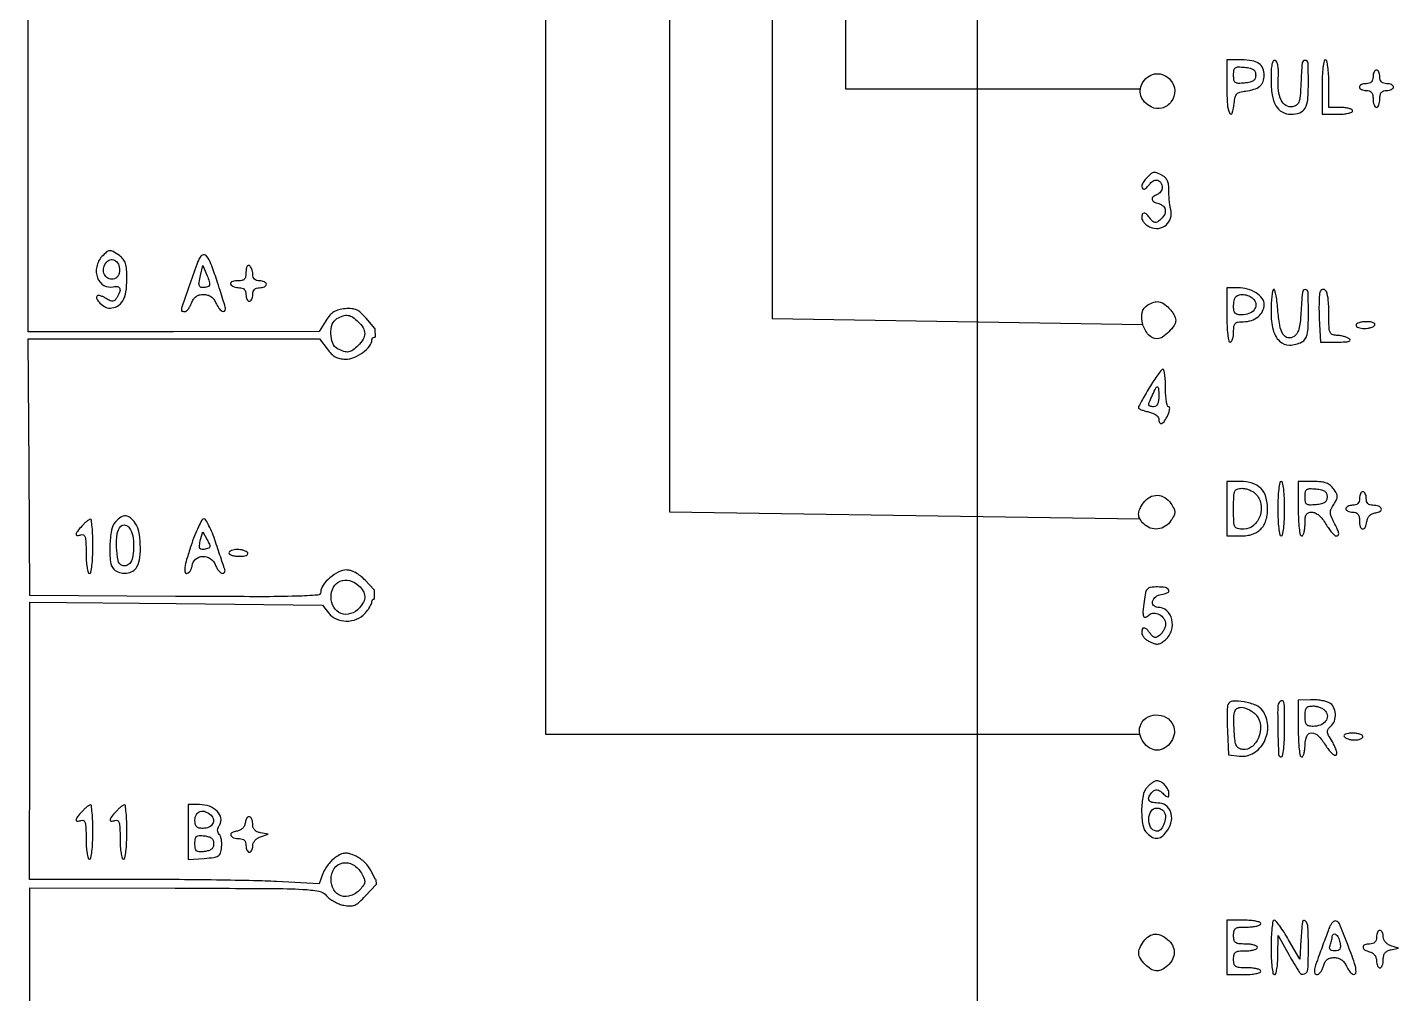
# Model space of a CAD drawing. Header units: millimetres. Extents: x 42961 to 43381, y 28224 to 28521.
# Drawn here: x 43166.8 to 43203, y 28334.07 to 28359.58 of the extents above; entities that cross this region are included whole.
import ezdxf

# ---------------------------------------------------------------- set-up
doc = ezdxf.new("R2010")
doc.units = ezdxf.units.MM

msp = doc.modelspace()

# ---------------------------------------------------------------- linework, layer by layer
at = {"color": 30}
for p, q in [((43188.4, 28388.541), (43188.4, 28357.966)), ((43186.465, 28386.979), (43186.465, 28351.895)), ((43183.752, 28385.603), (43183.752, 28346.795)), ((43180.485, 28383.84), (43180.485, 28340.922)), ((43188.4, 28357.966), (43196.19, 28357.966)), ((43186.465, 28351.895), (43196.251, 28351.74)), ((43183.752, 28346.795), (43196.174, 28346.604)), ((43180.485, 28340.922), (43196.171, 28340.922))]:
    msp.add_line(p, q, dxfattribs=at)
for p, q in [((43191.887, 28309.515), (43191.887, 28376.078)), ((43175.975, 28351.633), (43175.984, 28351.405)), ((43175.955, 28344.732), (43175.955, 28344.489)), ((43176.003, 28337.077), (43176.01, 28336.948))]:
    msp.add_line(p, q)
for points in [[(43175.984, 28351.633), (43175.975, 28351.633), (43175.745, 28351.907, 0.029934), (43175.61, 28352.049, 0.083303), (43175.496, 28352.124, 0.088791), (43175.368, 28352.156, 0.037176), (43175.19, 28352.154, 0.040727), (43175.022, 28352.126, 0.078279), (43174.896, 28352.072, 0.076223), (43174.791, 28351.982, 0.036896), (43174.686, 28351.838), (43174.505, 28351.55), (43170.665, 28351.547), (43166.826, 28351.543), (43166.826, 28362.231)], [(43175.955, 28344.732), (43175.717, 28344.987, 0.035109), (43175.597, 28345.099, 0.043929), (43175.469, 28345.185, 0.04916), (43175.344, 28345.238, 0.076894), (43175.228, 28345.256, 0.121249), (43175.022, 28345.205, 0.056384), (43174.791, 28345.05, 0.056906), (43174.608, 28344.852, 0.16022), (43174.55, 28344.676, -0.393369), (43174.471, 28344.591, -0.010349), (43173.914, 28344.563, -0.008223), (43172.951, 28344.55, -0.000875), (43170.71, 28344.559), (43166.871, 28344.583), (43166.847, 28347.973), (43166.822, 28351.363), (43170.669, 28351.363), (43174.516, 28351.363), (43174.715, 28351.094, 0.036482), (43174.825, 28350.966, 0.069892), (43174.933, 28350.884, 0.076149), (43175.053, 28350.84, 0.051338), (43175.198, 28350.825, 0.096379), (43175.424, 28350.868, 0.061464), (43175.658, 28350.999, 0.064415), (43175.839, 28351.17, 0.172587), (43175.897, 28351.334, -0.407568), (43175.966, 28351.405, -0.00002), (43175.984, 28351.405, -0.003644)], [(43176.003, 28337.077), (43175.995, 28337.077), (43175.86, 28337.337, 0.053765), (43175.789, 28337.445, 0.034321), (43175.685, 28337.554, 0.034287), (43175.567, 28337.648, 0.052968), (43175.453, 28337.71, 0.028984), (43175.297, 28337.764, 0.089899), (43175.186, 28337.775, 0.092744), (43175.081, 28337.746, 0.032082), (43174.943, 28337.668, 0.049746), (43174.845, 28337.589, 0.030829), (43174.746, 28337.479, 0.030752), (43174.662, 28337.357, 0.047689), (43174.606, 28337.241), (43174.505, 28336.969), (43173.382, 28337.026, 0.007079), (43172.777, 28337.048, 0.001801), (43171.796, 28337.066, 0.001836), (43170.675, 28337.079, 0.001858), (43169.558, 28337.083), (43166.856, 28337.083), (43166.864, 28340.743), (43166.871, 28344.403), (43170.731, 28344.367), (43174.591, 28344.33), (43174.756, 28344.12, 0.122326), (43174.957, 28343.964, 0.101027), (43175.222, 28343.905, 0.098721), (43175.495, 28343.956, 0.110905), (43175.714, 28344.106, 0.027063), (43175.784, 28344.19, 0.028583), (43175.843, 28344.279, 0.029783), (43175.885, 28344.362, 0.102457), (43175.897, 28344.42, -0.36535), (43175.955, 28344.489, -0.000236)], [(43166.869, 28333.534, -0.001169), (43166.868, 28334.524), (43166.871, 28336.859), (43170.706, 28336.852, -0.000661), (43173.249, 28336.844, -0.011494), (43174.077, 28336.821, -0.034897), (43174.5, 28336.77, -0.173776), (43174.703, 28336.65, 0.059424), (43174.785, 28336.571, 0.033557), (43174.902, 28336.496, 0.033016), (43175.032, 28336.435, 0.045971), (43175.155, 28336.399, 0.044827), (43175.322, 28336.382, 0.104875), (43175.444, 28336.407, 0.082682), (43175.563, 28336.483, 0.020794), (43175.728, 28336.646), (43176.01, 28336.948)]]:
    msp.add_lwpolyline(points, format="xyb")
for points in [[(43198.468, 28358.009, 0.017302), (43198.484, 28357.556, 0.090804), (43198.545, 28357.315, 0.689804), (43198.612, 28357.32, 0.049702), (43198.664, 28357.583, -0.032453), (43198.69, 28357.742, -0.130653), (43198.736, 28357.828, -0.139876), (43198.816, 28357.877, -0.039268), (43198.962, 28357.905, 0.04508), (43199.186, 28357.951, 0.100904), (43199.338, 28358.033, 0.125996), (43199.425, 28358.154, 0.093937), (43199.456, 28358.317, 0.096852), (43199.419, 28358.504, 0.147357), (43199.316, 28358.632, 0.10995), (43199.133, 28358.705, 0.040355), (43198.854, 28358.728), (43198.468, 28358.728)], [(43199.231, 28358.324, -0.091927), (43199.215, 28358.236, -0.147433), (43199.169, 28358.177, -0.101271), (43199.083, 28358.139, -0.029703), (43198.939, 28358.116, -0.021526), (43198.771, 28358.107, -0.158465), (43198.695, 28358.131, -0.202403), (43198.658, 28358.192, -0.038362), (43198.648, 28358.324, -0.038362), (43198.658, 28358.456, -0.202403), (43198.695, 28358.517, -0.158465), (43198.771, 28358.541, -0.021526), (43198.939, 28358.532, -0.029703), (43199.083, 28358.509, -0.101271), (43199.169, 28358.471, -0.147433), (43199.215, 28358.411, -0.091927)], [(43199.636, 28358.217, 0.036747), (43199.666, 28357.802, 0.092728), (43199.764, 28357.517, 0.135945), (43199.93, 28357.352, 0.129098), (43200.162, 28357.291, 0.088412), (43200.394, 28357.332, 0.178948), (43200.534, 28357.452, 0.106407), (43200.605, 28357.684, 0.021437), (43200.623, 28358.117, 0.010056), (43200.613, 28358.639, 0.395908), (43200.537, 28358.713, 0.396363), (43200.459, 28358.642, 0.010058), (43200.425, 28358.122, -0.007923), (43200.404, 28357.767, -0.06561), (43200.371, 28357.61, -0.159645), (43200.309, 28357.529, -0.115159), (43200.203, 28357.488, -0.175227), (43200.031, 28357.523, -0.142013), (43199.904, 28357.664, -0.089822), (43199.834, 28357.912, -0.039311), (43199.828, 28358.256, 0.019263), (43199.832, 28358.435, 0.041886), (43199.818, 28358.572, 0.058039), (43199.789, 28358.666, 0.211596), (43199.744, 28358.707, 0.335815), (43199.695, 28358.69, 0.094786), (43199.661, 28358.611, 0.043309), (43199.641, 28358.46, 0.011369)], [(43200.983, 28358.009), (43200.983, 28357.291), (43201.387, 28357.291, 0.020945), (43201.542, 28357.297, 0.033738), (43201.672, 28357.317, 0.036969), (43201.767, 28357.346, 0.31052), (43201.791, 28357.381, 0.277684), (43201.77, 28357.415, 0.052312), (43201.699, 28357.444, 0.042582), (43201.597, 28357.464, 0.027026), (43201.477, 28357.471), (43201.162, 28357.471), (43201.162, 28358.099, 0.01259), (43201.156, 28358.347, 0.022889), (43201.137, 28358.548, 0.020168), (43201.109, 28358.699, 0.350432), (43201.073, 28358.728, 0.358912), (43201.035, 28358.697, 0.01702), (43201.008, 28358.526, 0.020476), (43200.989, 28358.297, 0.010616)], [(43202.33, 28358.279, -0.072254), (43202.318, 28358.201, -0.124864), (43202.285, 28358.144, -0.124864), (43202.229, 28358.111, -0.072254), (43202.15, 28358.099, 0.048028), (43202.082, 28358.093, 0.068025), (43202.023, 28358.073, 0.088204), (43201.984, 28358.044, 0.191087), (43201.971, 28358.009, 0.191087), (43201.984, 28357.975, 0.088204), (43202.023, 28357.946, 0.068025), (43202.082, 28357.926, 0.048028), (43202.15, 28357.92, -0.07578), (43202.234, 28357.907, -0.149477), (43202.289, 28357.869, -0.124434), (43202.32, 28357.801, -0.044917), (43202.33, 28357.695, 0.038131), (43202.336, 28357.609, 0.057076), (43202.356, 28357.537, 0.074992), (43202.385, 28357.487, 0.226478), (43202.42, 28357.471, 0.226478), (43202.454, 28357.487, 0.074992), (43202.483, 28357.537, 0.057076), (43202.503, 28357.609, 0.038131), (43202.509, 28357.695, -0.044917), (43202.519, 28357.801, -0.124434), (43202.55, 28357.869, -0.149477), (43202.605, 28357.907, -0.07578), (43202.689, 28357.92, 0.048028), (43202.758, 28357.926, 0.068025), (43202.816, 28357.946, 0.088204), (43202.855, 28357.975, 0.191087), (43202.869, 28358.009, 0.191087), (43202.855, 28358.044, 0.088204), (43202.816, 28358.073, 0.068025), (43202.758, 28358.093, 0.048028), (43202.689, 28358.099, -0.072254), (43202.611, 28358.111, -0.124864), (43202.554, 28358.144, -0.124864), (43202.521, 28358.201, -0.072254), (43202.509, 28358.279, 0.048028), (43202.503, 28358.348, 0.068025), (43202.483, 28358.406, 0.088204), (43202.454, 28358.445, 0.191087), (43202.42, 28358.459, 0.191087), (43202.385, 28358.445, 0.088204), (43202.356, 28358.406, 0.068025), (43202.336, 28358.348, 0.048028)], [(43196.983, 28358.193, -0.179856), (43197.093, 28357.918, -0.163442), (43197.002, 28357.625, -0.169819), (43196.756, 28357.453, -0.191336), (43196.472, 28357.483, -0.08305), (43196.3, 28357.614, -0.113959), (43196.202, 28357.781, -0.12072), (43196.19, 28357.966, -0.100943), (43196.263, 28358.15, -0.106286), (43196.415, 28358.3, -0.127738), (43196.606, 28358.362, -0.125072), (43196.806, 28358.324, -0.099458)], [(43196.364, 28355.623, 0.046512), (43196.276, 28355.517, 0.083733), (43196.229, 28355.415, 0.16921), (43196.234, 28355.346, 0.299948), (43196.28, 28355.315, 0.153825), (43196.309, 28355.324, 0.029782), (43196.353, 28355.359, 0.029146), (43196.4, 28355.407, 0.02332), (43196.446, 28355.464, -0.128219), (43196.542, 28355.542, -0.194797), (43196.649, 28355.547, -0.188903), (43196.731, 28355.476, -0.121534), (43196.762, 28355.352, -0.091671), (43196.752, 28355.298, -0.066724), (43196.722, 28355.243, -0.065174), (43196.678, 28355.198, -0.078133), (43196.627, 28355.168, 0.075202), (43196.524, 28355.11, 0.279596), (43196.499, 28355.043, 0.229167), (43196.546, 28354.978, 0.056941), (43196.672, 28354.93, -0.125373), (43196.793, 28354.863, -0.185766), (43196.845, 28354.755, -0.156066), (43196.815, 28354.625, -0.085267), (43196.707, 28354.499, -0.037994), (43196.625, 28354.441, -0.169615), (43196.568, 28354.429, -0.167015), (43196.516, 28354.455, -0.036575), (43196.45, 28354.533, 0.032768), (43196.355, 28354.647, 0.185372), (43196.284, 28354.68, 0.34643), (43196.238, 28354.649, 0.078175), (43196.223, 28354.55, 0.132443), (43196.239, 28354.49, 0.056845), (43196.289, 28354.423, 0.050737), (43196.361, 28354.36, 0.046698), (43196.447, 28354.311, 0.13766), (43196.666, 28354.277, 0.147959), (43196.865, 28354.364, 0.145713), (43196.983, 28354.548, 0.132521), (43196.988, 28354.774, -0.024481), (43196.967, 28354.881, -0.012319), (43196.951, 28355.019, -0.012202), (43196.941, 28355.162, -0.017696), (43196.939, 28355.288, 0.039196), (43196.932, 28355.423, 0.071377), (43196.902, 28355.529, 0.084769), (43196.848, 28355.61, 0.081157), (43196.77, 28355.67, 0.017688), (43196.621, 28355.743, 0.134659), (43196.544, 28355.755, 0.146509), (43196.476, 28355.725, 0.022188)], [(43168.771, 28353.534, 0.133316), (43168.633, 28353.264, 0.142209), (43168.656, 28352.969, 0.173355), (43168.825, 28352.77, 0.197603), (43169.071, 28352.737, -0.105279), (43169.184, 28352.742, -0.283791), (43169.242, 28352.691, -0.17242), (43169.238, 28352.589, -0.04616), (43169.163, 28352.441, -0.058507), (43169.109, 28352.376, -0.179882), (43169.057, 28352.353, -0.129294), (43168.992, 28352.366, -0.024814), (43168.886, 28352.425, 0.028178), (43168.809, 28352.467, 0.040122), (43168.736, 28352.494, 0.045876), (43168.677, 28352.506, 0.224652), (43168.646, 28352.494, 0.33141), (43168.634, 28352.415, 0.07953), (43168.72, 28352.302, 0.067031), (43168.855, 28352.204, 0.123356), (43168.986, 28352.172, 0.129856), (43169.179, 28352.223, 0.132711), (43169.32, 28352.362, 0.092728), (43169.404, 28352.599, 0.039182), (43169.431, 28352.936, 0.016048), (43169.422, 28353.195, 0.061632), (43169.392, 28353.353, 0.092796), (43169.332, 28353.464, 0.069927), (43169.231, 28353.559, 0.019959), (43169.065, 28353.666, 0.147108), (43168.974, 28353.688, 0.168768), (43168.893, 28353.654, 0.028359)], [(43169.233, 28353.123, -0.07293), (43169.21, 28353.044, -0.099657), (43169.166, 28352.985, -0.102999), (43169.104, 28352.948, -0.082639), (43169.028, 28352.935, -0.166849), (43168.901, 28352.979, -0.158289), (43168.824, 28353.092, -0.134097), (43168.822, 28353.244, -0.110714), (43168.896, 28353.39, -0.187067), (43169.011, 28353.454, -0.205029), (43169.133, 28353.42, -0.151924), (43169.22, 28353.294, -0.110212)], [(43171.361, 28353.519, 0.052906), (43171.305, 28353.401, 0.001182), (43171.095, 28352.807, 0.00079), (43170.882, 28352.198, 0.083761), (43170.868, 28352.111, 0.262533), (43170.874, 28352.1, 0.059284), (43170.895, 28352.091, 0.046744), (43170.924, 28352.084, 0.030044), (43170.96, 28352.082, 0.17856), (43171.001, 28352.097, 0.048871), (43171.05, 28352.148, 0.042913), (43171.098, 28352.221, 0.033464), (43171.137, 28352.306, -0.054906), (43171.189, 28352.409, -0.092103), (43171.256, 28352.478, -0.09468), (43171.342, 28352.518, -0.06085), (43171.451, 28352.531, -0.063752), (43171.559, 28352.517, -0.085559), (43171.649, 28352.476, -0.082383), (43171.722, 28352.407, -0.054658), (43171.782, 28352.306, 0.047216), (43171.858, 28352.174, 0.099819), (43171.944, 28352.093, 0.289891), (43172.005, 28352.093, 0.255011), (43172.035, 28352.149, 0.071955), (43172.028, 28352.196, 0.001899), (43171.967, 28352.401, 0.003951), (43171.892, 28352.641, 0.002688), (43171.803, 28352.912, 0.009724), (43171.65, 28353.343, 0.067425), (43171.544, 28353.539, 0.276776), (43171.453, 28353.578, 0.223169)], [(43171.526, 28352.725, -0.072569), (43171.409, 28352.716, -0.267691), (43171.349, 28352.756, -0.153688), (43171.335, 28352.85, -0.023647), (43171.373, 28353.037), (43171.438, 28353.294), (43171.549, 28353.025, -0.014739), (43171.605, 28352.876, -0.102412), (43171.615, 28352.799, -0.220938), (43171.59, 28352.754, -0.101007)], [(43172.574, 28353.12, -0.043322), (43172.564, 28353.002, -0.154261), (43172.529, 28352.935, -0.154261), (43172.462, 28352.901, -0.043322), (43172.344, 28352.89, 0.035659), (43172.258, 28352.884, 0.083483), (43172.196, 28352.864, 0.1651), (43172.168, 28352.835, 0.253782), (43172.17, 28352.8, 0.111412), (43172.204, 28352.766, 0.050262), (43172.26, 28352.737, 0.046318), (43172.329, 28352.717, 0.046881), (43172.4, 28352.711, -0.077002), (43172.475, 28352.699, -0.12387), (43172.53, 28352.665, -0.121293), (43172.563, 28352.609, -0.072026), (43172.574, 28352.531, 0.048028), (43172.581, 28352.462, 0.068025), (43172.6, 28352.404, 0.088204), (43172.629, 28352.365, 0.191087), (43172.664, 28352.351, 0.191087), (43172.698, 28352.365, 0.088204), (43172.727, 28352.404, 0.068025), (43172.747, 28352.462, 0.048028), (43172.754, 28352.531, -0.072254), (43172.765, 28352.609, -0.124864), (43172.799, 28352.666, -0.124864), (43172.855, 28352.699, -0.072254), (43172.933, 28352.711, 0.048028), (43173.002, 28352.717, 0.068025), (43173.06, 28352.737, 0.088204), (43173.099, 28352.766, 0.191087), (43173.113, 28352.8, 0.191087), (43173.099, 28352.835, 0.088204), (43173.06, 28352.864, 0.068025), (43173.002, 28352.884, 0.048028), (43172.933, 28352.89, -0.072026), (43172.856, 28352.901, -0.121293), (43172.799, 28352.934, -0.12387), (43172.765, 28352.989, -0.077002), (43172.754, 28353.065, 0.046881), (43172.747, 28353.135, 0.046318), (43172.727, 28353.204, 0.050262), (43172.698, 28353.261, 0.111412), (43172.664, 28353.294, 0.253782), (43172.629, 28353.296, 0.1651), (43172.6, 28353.268, 0.083483), (43172.58, 28353.206, 0.035659)], [(43198.468, 28351.992, 0.010616), (43198.474, 28351.705, 0.020476), (43198.493, 28351.476, 0.01702), (43198.521, 28351.304, 0.358912), (43198.558, 28351.274, 0.254951), (43198.592, 28351.292, 0.06271), (43198.621, 28351.353, 0.048861), (43198.641, 28351.44, 0.031626), (43198.648, 28351.543, -0.030581), (43198.657, 28351.694, -0.164219), (43198.692, 28351.767, -0.16839), (43198.764, 28351.803, -0.032548), (43198.911, 28351.813, 0.081271), (43199.119, 28351.847, 0.091756), (43199.296, 28351.945, 0.100583), (43199.414, 28352.091, 0.120438), (43199.456, 28352.263, 0.163825), (43199.401, 28352.426, 0.087227), (43199.243, 28352.573, 0.074559), (43199.016, 28352.675, 0.068999), (43198.762, 28352.711), (43198.468, 28352.711)], [(43199.703, 28352.659, 0.154615), (43199.676, 28352.607, 0.013088), (43199.655, 28352.457, 0.016386), (43199.64, 28352.273, 0.011935), (43199.636, 28352.067, 0.058207), (43199.69, 28351.598, 0.142914), (43199.86, 28351.299, 0.196711), (43200.123, 28351.194, 0.12182), (43200.45, 28351.277, 0.118893), (43200.54, 28351.357, 0.097124), (43200.592, 28351.477, 0.046773), (43200.617, 28351.676, 0.007954), (43200.623, 28352.058, 0.009022), (43200.614, 28352.594, 0.42121), (43200.541, 28352.66, 0.371818), (43200.464, 28352.585, 0.008827), (43200.426, 28352.046, -0.015538), (43200.405, 28351.793, -0.042266), (43200.37, 28351.616, -0.06269), (43200.318, 28351.495, -0.11985), (43200.244, 28351.42, -0.186), (43200.083, 28351.388, -0.217882), (43199.956, 28351.476, -0.092799), (43199.867, 28351.718, -0.022797), (43199.815, 28352.139, 0.011551), (43199.793, 28352.36, 0.022588), (43199.764, 28352.535, 0.026205), (43199.732, 28352.652, 0.56093)], [(43200.938, 28352.621, 0.119691), (43200.916, 28352.555, 0.009322), (43200.906, 28352.371, 0.012301), (43200.902, 28352.148, 0.009083), (43200.909, 28351.901), (43200.938, 28351.274), (43201.387, 28351.275, 0.009183), (43201.597, 28351.28, 0.058658), (43201.701, 28351.296, 0.349765), (43201.723, 28351.326, 0.241574), (43201.701, 28351.363, 0.052333), (43201.635, 28351.397, 0.026958), (43201.547, 28351.425, 0.026469), (43201.452, 28351.445, 0.036048), (43201.364, 28351.452, -0.101229), (43201.252, 28351.476, -0.209255), (43201.193, 28351.54, -0.077029), (43201.167, 28351.678, -0.006957), (43201.162, 28352.032, 0.019887), (43201.148, 28352.387, 0.071299), (43201.098, 28352.609, 0.292378), (43201.023, 28352.664, 0.278366)], [(43196.941, 28352.172, -0.033666), (43197.01, 28352.093, -0.032922), (43197.068, 28352.005, -0.034745), (43197.108, 28351.922, -0.095343), (43197.121, 28351.857, -0.147232), (43197.078, 28351.716, -0.048572), (43196.94, 28351.546, -0.04854), (43196.773, 28351.406, -0.150605), (43196.633, 28351.363, -0.21174), (43196.404, 28351.465, -0.115272), (43196.251, 28351.74, -0.116485), (43196.237, 28352.052, -0.217494), (43196.38, 28352.254, -0.051482), (43196.541, 28352.327, -0.117486), (43196.673, 28352.339, -0.113777), (43196.799, 28352.29, -0.04656)], [(43199.186, 28352.396, -0.170096), (43199.237, 28352.261, -0.175923), (43199.191, 28352.127, -0.13415), (43199.053, 28352.027, -0.090145), (43198.861, 28351.992, -0.050482), (43198.757, 28352.003, -0.144558), (43198.693, 28352.037, -0.146977), (43198.658, 28352.099, -0.052813), (43198.648, 28352.202, -0.026022), (43198.652, 28352.286, -0.028659), (43198.665, 28352.367, -0.029781), (43198.684, 28352.434, -0.11238), (43198.707, 28352.471, -0.151183), (43198.806, 28352.523, -0.085257), (43198.943, 28352.525, -0.079669), (43199.082, 28352.48, -0.101615)], [(43175.538, 28351.813, -0.060356), (43175.666, 28351.649, -0.136912), (43175.708, 28351.498, -0.136912), (43175.666, 28351.348, -0.060356), (43175.538, 28351.184, -0.038141), (43175.396, 28351.062, -0.119354), (43175.282, 28351.015, -0.122095), (43175.159, 28351.025, -0.040813), (43174.993, 28351.097, -0.180242), (43174.864, 28351.244, -0.086554), (43174.815, 28351.493, -0.086671), (43174.853, 28351.744, -0.18153), (43174.976, 28351.895, -0.051482), (43175.138, 28351.968, -0.117486), (43175.27, 28351.98, -0.113777), (43175.396, 28351.93, -0.04656)], [(43201.881, 28351.723, 0.222681), (43201.897, 28351.688, 0.076538), (43201.945, 28351.659, 0.058208), (43202.016, 28351.639, 0.039081), (43202.1, 28351.633, 0.037634), (43202.188, 28351.64, 0.041396), (43202.271, 28351.659, 0.045439), (43202.338, 28351.688, 0.130646), (43202.375, 28351.723, 0.297719), (43202.374, 28351.758, 0.145541), (43202.337, 28351.787, 0.069343), (43202.262, 28351.807, 0.027979), (43202.156, 28351.813, 0.031003), (43202.05, 28351.806, 0.048032), (43201.962, 28351.786, 0.061379), (43201.9, 28351.757, 0.257909)], [(43196.423, 28350.07, 0.003909), (43196.312, 28349.88, 0.005877), (43196.218, 28349.713, 0.002611), (43196.141, 28349.57, 0.122978), (43196.133, 28349.538, 0.286566), (43196.146, 28349.517, 0.020421), (43196.212, 28349.488, 0.023815), (43196.299, 28349.459, 0.015334), (43196.402, 28349.433, -0.042631), (43196.505, 28349.4, -0.054928), (43196.593, 28349.353, -0.066074), (43196.652, 28349.299, -0.177007), (43196.672, 28349.246, 0.111908), (43196.694, 28349.148, 0.397552), (43196.748, 28349.127, 0.15249), (43196.827, 28349.192, 0.03568), (43196.91, 28349.343, 0.028534), (43196.944, 28349.429, 0.055105), (43196.96, 28349.501, 0.092261), (43196.956, 28349.55, 0.33772), (43196.933, 28349.567, -0.341421), (43196.901, 28349.592, -0.02288), (43196.875, 28349.712, -0.025334), (43196.857, 28349.872, -0.015485), (43196.851, 28350.061, 0.013087), (43196.846, 28350.251, 0.021529), (43196.831, 28350.41, 0.017105), (43196.81, 28350.533, 0.354844), (43196.783, 28350.555, 0.227859), (43196.744, 28350.537, 0.009417), (43196.649, 28350.413, 0.014737), (43196.54, 28350.256, 0.009753)], [(43196.672, 28349.837, -0.033607), (43196.664, 28349.718, -0.082504), (43196.638, 28349.635, -0.12651), (43196.595, 28349.585, -0.152103), (43196.537, 28349.567, -0.054344), (43196.442, 28349.578, -0.324642), (43196.411, 28349.613, -0.124228), (43196.422, 28349.683, -0.007787), (43196.507, 28349.877, -0.008619), (43196.6, 28350.073, -0.350991), (43196.64, 28350.091, -0.33588), (43196.668, 28350.056, -0.0083)], [(43198.468, 28346.873), (43198.468, 28346.154), (43198.827, 28346.154, 0.033154), (43198.996, 28346.166, 0.047331), (43199.142, 28346.199, 0.053099), (43199.265, 28346.256, 0.062946), (43199.366, 28346.334, 0.062946), (43199.445, 28346.435, 0.053099), (43199.501, 28346.559, 0.047331), (43199.535, 28346.704, 0.033154), (43199.546, 28346.873, 0.072254), (43199.5, 28347.187, 0.124864), (43199.366, 28347.412, 0.124864), (43199.141, 28347.546, 0.072254), (43198.827, 28347.591), (43198.468, 28347.591)], [(43199.815, 28346.873, 0.010616), (43199.821, 28346.586, 0.020476), (43199.84, 28346.356, 0.01702), (43199.868, 28346.185, 0.358912), (43199.905, 28346.154, 0.358912), (43199.942, 28346.185, 0.01702), (43199.97, 28346.356, 0.020476), (43199.989, 28346.586, 0.010616), (43199.995, 28346.873, 0.010616), (43199.989, 28347.16, 0.020476), (43199.97, 28347.389, 0.01702), (43199.942, 28347.561, 0.358912), (43199.905, 28347.591, 0.358912), (43199.868, 28347.561, 0.01702), (43199.84, 28347.389, 0.020476), (43199.821, 28347.16, 0.010616)], [(43200.354, 28346.873, 0.010616), (43200.36, 28346.586, 0.020476), (43200.379, 28346.356, 0.01702), (43200.407, 28346.185, 0.358912), (43200.444, 28346.154, 0.277684), (43200.478, 28346.175, 0.052312), (43200.507, 28346.247, 0.042582), (43200.527, 28346.348, 0.027026), (43200.534, 28346.469, -0.022396), (43200.541, 28346.634, -0.109639), (43200.569, 28346.722, -0.178851), (43200.624, 28346.767, -0.084323), (43200.716, 28346.783, -0.116611), (43200.805, 28346.762, -0.060678), (43200.9, 28346.699, -0.049926), (43200.995, 28346.6, -0.032875), (43201.084, 28346.469, 0.017792), (43201.161, 28346.348, 0.024715), (43201.239, 28346.247, 0.02287), (43201.309, 28346.171, 0.196545), (43201.351, 28346.154, 0.175021), (43201.406, 28346.174, 0.263488), (43201.424, 28346.221, 0.072826), (43201.395, 28346.317, 0.008416), (43201.295, 28346.518, -0.02206), (43201.223, 28346.674, -0.0968), (43201.203, 28346.773, -0.111889), (43201.223, 28346.865, -0.034356), (43201.293, 28346.989, 0.028212), (43201.364, 28347.112, 0.119151), (43201.384, 28347.195, 0.121622), (43201.363, 28347.276, 0.029947), (43201.291, 28347.394, 0.06692), (43201.202, 28347.49, 0.085263), (43201.098, 28347.55, 0.064746), (43200.957, 28347.582, 0.023417), (43200.753, 28347.591), (43200.354, 28347.591)], [(43196.994, 28347.008, -0.024542), (43197.075, 28346.87, -0.121059), (43197.097, 28346.783, -0.121059), (43197.075, 28346.696, -0.024542), (43196.994, 28346.559, -0.10464), (43196.844, 28346.409, -0.115118), (43196.651, 28346.34, -0.116628), (43196.449, 28346.364, -0.109496), (43196.274, 28346.475, -0.063235), (43196.174, 28346.604, -0.133388), (43196.141, 28346.726, -0.114228), (43196.171, 28346.86, -0.039632), (43196.273, 28347.033, -0.113311), (43196.435, 28347.179, -0.136586), (43196.635, 28347.228, -0.133716), (43196.834, 28347.166, -0.106532)], [(43199.225, 28347.271, -0.150403), (43199.366, 28347.004, -0.127926), (43199.345, 28346.684, -0.136596), (43199.174, 28346.43, -0.178639), (43198.914, 28346.334, -0.045826), (43198.751, 28346.349, -0.236432), (43198.681, 28346.402, -0.108388), (43198.652, 28346.518, -0.00677), (43198.648, 28346.873, -0.007464), (43198.653, 28347.208, -0.088921), (43198.679, 28347.334, -0.22165), (43198.742, 28347.392, -0.078586), (43198.866, 28347.412, -0.054969), (43198.96, 28347.401, -0.038689), (43199.061, 28347.37, -0.039129), (43199.155, 28347.325, -0.063743)], [(43201.117, 28347.187, -0.091927), (43201.101, 28347.1, -0.147433), (43201.055, 28347.04, -0.101271), (43200.969, 28347.002, -0.029703), (43200.826, 28346.979, -0.021526), (43200.657, 28346.971, -0.158465), (43200.581, 28346.994, -0.202403), (43200.544, 28347.055, -0.038362), (43200.534, 28347.187, -0.038362), (43200.544, 28347.319, -0.202403), (43200.581, 28347.38, -0.158465), (43200.657, 28347.404, -0.021526), (43200.826, 28347.395, -0.029703), (43200.969, 28347.372, -0.101271), (43201.055, 28347.334, -0.147433), (43201.101, 28347.275, -0.091927)], [(43201.971, 28347.142, -0.072254), (43201.959, 28347.064, -0.124864), (43201.926, 28347.008, -0.124864), (43201.869, 28346.974, -0.072254), (43201.791, 28346.963, 0.048028), (43201.722, 28346.956, 0.068025), (43201.664, 28346.936, 0.088204), (43201.625, 28346.907, 0.191087), (43201.611, 28346.873, 0.191087), (43201.625, 28346.839, 0.088204), (43201.664, 28346.809, 0.068025), (43201.722, 28346.79, 0.048028), (43201.791, 28346.783, -0.07578), (43201.875, 28346.77, -0.149477), (43201.93, 28346.733, -0.124434), (43201.961, 28346.665, -0.044917), (43201.971, 28346.559, 0.059623), (43201.99, 28346.396, 0.314392), (43202.054, 28346.339, 0.335758), (43202.124, 28346.381, 0.062117), (43202.166, 28346.536, -0.071337), (43202.192, 28346.624, -0.090736), (43202.24, 28346.693, -0.090441), (43202.31, 28346.741, -0.070393), (43202.399, 28346.767, 0.093086), (43202.521, 28346.809, 0.370722), (43202.546, 28346.878, 0.238851), (43202.476, 28346.942, 0.067958), (43202.325, 28346.963, -0.077002), (43202.249, 28346.974, -0.12387), (43202.194, 28347.008, -0.121293), (43202.161, 28347.065, -0.072026), (43202.15, 28347.142, 0.048028), (43202.144, 28347.211, 0.068025), (43202.124, 28347.269, 0.088204), (43202.095, 28347.308, 0.191087), (43202.06, 28347.322, 0.191087), (43202.026, 28347.308, 0.088204), (43201.997, 28347.269, 0.068025), (43201.977, 28347.211, 0.048028)], [(43168.241, 28346.416, 0.018722), (43168.122, 28346.276, 0.14285), (43168.09, 28346.197, 0.465498), (43168.121, 28346.165, 0.073147), (43168.218, 28346.187, -0.228754), (43168.284, 28346.181, -0.193975), (43168.327, 28346.125, -0.05944), (43168.348, 28345.988, -0.008451), (43168.353, 28345.703, 0.015524), (43168.359, 28345.496, 0.025983), (43168.379, 28345.323, 0.024203), (43168.407, 28345.194, 0.339177), (43168.443, 28345.166, 0.358912), (43168.48, 28345.197, 0.01702), (43168.507, 28345.369, 0.020476), (43168.526, 28345.598, 0.010616), (43168.532, 28345.885, 0.008799), (43168.528, 28346.16, 0.014817), (43168.513, 28346.39, 0.008584), (43168.492, 28346.575, 0.408912), (43168.465, 28346.596, 0.121047), (43168.43, 28346.583, 0.020563), (43168.371, 28346.54, 0.021408), (43168.306, 28346.483, 0.017617)], [(43169.13, 28346.529, 0.143324), (43169.023, 28346.307, 0.03341), (43168.981, 28345.89, 0.032318), (43168.994, 28345.475, 0.173903), (43169.089, 28345.274, 0.125883), (43169.234, 28345.189, 0.098471), (43169.416, 28345.173, 0.101395), (43169.586, 28345.227, 0.142728), (43169.697, 28345.34, 0.094714), (43169.773, 28345.583, 0.038582), (43169.785, 28345.929, 0.03843), (43169.745, 28346.271, 0.104575), (43169.65, 28346.494, 0.062217), (43169.524, 28346.633, 0.16223), (43169.4, 28346.684, 0.16369), (43169.272, 28346.65, 0.063623)], [(43171.119, 28345.885, 0.006828), (43171.008, 28345.529, 0.032664), (43170.961, 28345.322, 0.073516), (43170.959, 28345.206, 0.375299), (43171.004, 28345.166, 0.153832), (43171.052, 28345.182, 0.081302), (43171.098, 28345.226, 0.068146), (43171.133, 28345.291, 0.055687), (43171.153, 28345.369, -0.179705), (43171.246, 28345.54, -0.169587), (43171.431, 28345.615, -0.158085), (43171.633, 28345.56, -0.15801), (43171.763, 28345.397, 0.035988), (43171.804, 28345.309, 0.045109), (43171.855, 28345.234, 0.051702), (43171.908, 28345.182, 0.170793), (43171.953, 28345.166, 0.123002), (43171.988, 28345.175, 0.148208), (43172.012, 28345.199, 0.12912), (43172.021, 28345.236, 0.083228), (43172.013, 28345.279, -0.006641), (43171.987, 28345.351, -0.00058), (43171.925, 28345.536, -0.000761), (43171.851, 28345.757, -0.000592), (43171.771, 28345.997, 0.015088), (43171.687, 28346.23, 0.022875), (43171.598, 28346.425, 0.019264), (43171.515, 28346.574, 0.261508), (43171.463, 28346.603, 0.272821), (43171.41, 28346.572, 0.014763), (43171.317, 28346.392, 0.019657), (43171.217, 28346.16, 0.012747)], [(43169.609, 28345.89, -0.036283), (43169.589, 28345.631, -0.096196), (43169.527, 28345.457, -0.170592), (43169.429, 28345.375, -0.184131), (43169.305, 28345.375, -0.260009), (43169.197, 28345.504, -0.038833), (43169.159, 28345.854, -0.040563), (43169.176, 28346.215, -0.165195), (43169.272, 28346.409, -0.262829), (43169.389, 28346.442, -0.190419), (43169.501, 28346.362, -0.095328), (43169.583, 28346.16, -0.049942)], [(43171.528, 28345.81, -0.052424), (43171.414, 28345.796, -0.265685), (43171.36, 28345.826, -0.177653), (43171.345, 28345.9, -0.02393), (43171.378, 28346.057), (43171.433, 28346.266), (43171.548, 28346.053, -0.01737), (43171.607, 28345.935, -0.127999), (43171.618, 28345.873, -0.245284), (43171.593, 28345.835, -0.076258)], [(43172.125, 28345.705, 0.257909), (43172.144, 28345.671, 0.061379), (43172.206, 28345.642, 0.048032), (43172.294, 28345.622, 0.031003), (43172.4, 28345.616, 0.027979), (43172.506, 28345.621, 0.069343), (43172.582, 28345.641, 0.145541), (43172.618, 28345.67, 0.297719), (43172.619, 28345.705, 0.130646), (43172.582, 28345.74, 0.045439), (43172.515, 28345.769, 0.041396), (43172.432, 28345.789, 0.037634), (43172.344, 28345.795, 0.039081), (43172.26, 28345.789, 0.058208), (43172.189, 28345.769, 0.076538), (43172.141, 28345.74, 0.222681)], [(43175.553, 28344.838, -0.073135), (43175.668, 28344.699, -0.129862), (43175.71, 28344.556, -0.125464), (43175.676, 28344.409, -0.065838), (43175.569, 28344.253, -0.13141), (43175.336, 28344.102, -0.170563), (43175.083, 28344.109, -0.171484), (43174.891, 28344.271, -0.132849), (43174.819, 28344.538, -0.123608), (43174.885, 28344.801, -0.17431), (43175.063, 28344.961, -0.16831), (43175.308, 28344.975, -0.114782)], [(43196.285, 28344.427, 0.013022), (43196.256, 28344.155, 0.10902), (43196.273, 28344.033, 0.420795), (43196.327, 28344.008, 0.102825), (43196.418, 28344.068, -0.196813), (43196.539, 28344.119, -0.12948), (43196.687, 28344.081, -0.117587), (43196.807, 28343.971, -0.150018), (43196.851, 28343.827, -0.072714), (43196.841, 28343.755, -0.044591), (43196.809, 28343.675, -0.043752), (43196.762, 28343.6, -0.058713), (43196.707, 28343.542, -0.037994), (43196.625, 28343.484, -0.169615), (43196.568, 28343.472, -0.167015), (43196.516, 28343.498, -0.036575), (43196.45, 28343.576, 0.032768), (43196.355, 28343.69, 0.185372), (43196.284, 28343.723, 0.34643), (43196.238, 28343.692, 0.078175), (43196.223, 28343.593, 0.132443), (43196.239, 28343.533, 0.056845), (43196.289, 28343.466, 0.050737), (43196.361, 28343.403, 0.046698), (43196.447, 28343.354, 0.037315), (43196.571, 28343.308, 0.107293), (43196.663, 28343.302, 0.108446), (43196.748, 28343.335, 0.038587), (43196.851, 28343.415, 0.134151), (43197.008, 28343.66, 0.134859), (43197.018, 28343.951, 0.154036), (43196.881, 28344.18, 0.183279), (43196.647, 28344.268, -0.208979), (43196.535, 28344.317, -0.258275), (43196.508, 28344.426, -0.165408), (43196.591, 28344.549, -0.127972), (43196.74, 28344.611, 0.060716), (43196.908, 28344.657, 0.441821), (43196.934, 28344.726, 0.235674), (43196.846, 28344.79, 0.041871), (43196.639, 28344.807, 0.030774), (43196.457, 28344.796, 0.17641), (43196.372, 28344.753, 0.138349), (43196.324, 28344.659, 0.016514)], [(43198.498, 28341.703, 0.080954), (43198.484, 28341.635, 0.006531), (43198.479, 28341.451, 0.008671), (43198.479, 28341.23, 0.006551), (43198.486, 28340.987), (43198.513, 28340.373), (43198.804, 28340.34, 0.167155), (43199.181, 28340.423, 0.139174), (43199.46, 28340.727, 0.130472), (43199.549, 28341.148, 0.140899), (43199.413, 28341.544, 0.147071), (43199.238, 28341.682, 0.050995), (43198.925, 28341.77, 0.051563), (43198.622, 28341.791, 0.301193)], [(43199.875, 28341.784, 0.196608), (43199.812, 28341.634, 0.007319), (43199.816, 28341.014, 0.005606), (43199.836, 28340.383, 0.401724), (43199.905, 28340.317, 0.362465), (43199.942, 28340.348, 0.015687), (43199.97, 28340.53, 0.019442), (43199.989, 28340.773, 0.009838), (43199.995, 28341.08, 0.002563), (43199.992, 28341.587, 0.039607), (43199.977, 28341.76, 0.310419), (43199.936, 28341.802, 0.250991)], [(43200.354, 28341.065, 0.010078), (43200.36, 28340.765, 0.019766), (43200.379, 28340.526, 0.016103), (43200.406, 28340.348, 0.361357), (43200.444, 28340.317, 0.277684), (43200.478, 28340.337, 0.052312), (43200.507, 28340.409, 0.042582), (43200.527, 28340.511, 0.027026), (43200.534, 28340.631, -0.094404), (43200.579, 28340.867, -0.308059), (43200.704, 28340.952, -0.202848), (43200.881, 28340.877, -0.053966), (43201.073, 28340.63, 0.02553), (43201.154, 28340.514, 0.040461), (43201.235, 28340.423, 0.048671), (43201.307, 28340.368, 0.285502), (43201.353, 28340.368, 0.272715), (43201.374, 28340.408, 0.056541), (43201.36, 28340.491, 0.043999), (43201.32, 28340.597, 0.026013), (43201.255, 28340.717, -0.014065), (43201.155, 28340.888, -0.095443), (43201.126, 28340.981, -0.174877), (43201.142, 28341.052, -0.075711), (43201.207, 28341.125, 0.130935), (43201.308, 28341.267, 0.103416), (43201.336, 28341.454, 0.107139), (43201.288, 28341.632, 0.150514), (43201.173, 28341.748, 0.060231), (43201.085, 28341.782, 0.023335), (43200.958, 28341.809, 0.022697), (43200.815, 28341.825, 0.026067), (43200.679, 28341.827), (43200.354, 28341.814)], [(43197.051, 28341.161, -0.139604), (43197.084, 28340.945, -0.11069), (43197.003, 28340.723, -0.110995), (43196.836, 28340.556, -0.141013), (43196.627, 28340.496, -0.142759), (43196.434, 28340.552, -0.096519), (43196.267, 28340.711, -0.095654), (43196.171, 28340.922, -0.136994), (43196.178, 28341.126, -0.164932), (43196.334, 28341.339, -0.143446), (43196.597, 28341.427, -0.140629), (43196.87, 28341.36, -0.157315)], [(43199.254, 28341.413, -0.154581), (43199.355, 28341.143, -0.110703), (43199.301, 28340.823, -0.123094), (43199.123, 28340.581, -0.211617), (43198.886, 28340.514, -0.097544), (43198.785, 28340.549, -0.150213), (43198.723, 28340.617, -0.080561), (43198.687, 28340.74, -0.014715), (43198.665, 28340.979, -0.016644), (43198.653, 28341.354, -0.101218), (43198.693, 28341.543, -0.239509), (43198.786, 28341.621, -0.128878), (43198.939, 28341.616, -0.041704), (43199.025, 28341.583, -0.029315), (43199.115, 28341.532, -0.029718), (43199.196, 28341.472, -0.053307)], [(43201.073, 28341.529, -0.170096), (43201.123, 28341.394, -0.175923), (43201.077, 28341.259, -0.13415), (43200.939, 28341.16, -0.090145), (43200.747, 28341.125, -0.053819), (43200.636, 28341.137, -0.173089), (43200.574, 28341.176, -0.138311), (43200.542, 28341.252, -0.03011), (43200.534, 28341.394, -0.03011), (43200.542, 28341.537, -0.138311), (43200.574, 28341.613, -0.173089), (43200.636, 28341.652, -0.053819), (43200.747, 28341.664, -0.055078), (43200.837, 28341.654, -0.043151), (43200.931, 28341.624, -0.044437), (43201.014, 28341.581, -0.077115)], [(43201.566, 28340.856, 0.130646), (43201.603, 28340.821, 0.045439), (43201.67, 28340.792, 0.041396), (43201.753, 28340.772, 0.037634), (43201.841, 28340.766, 0.039081), (43201.925, 28340.772, 0.058208), (43201.996, 28340.792, 0.076538), (43202.044, 28340.821, 0.222681), (43202.06, 28340.856, 0.257909), (43202.041, 28340.89, 0.061379), (43201.98, 28340.919, 0.048032), (43201.891, 28340.939, 0.031003), (43201.786, 28340.945, 0.027979), (43201.679, 28340.939, 0.069343), (43201.604, 28340.92, 0.145541), (43201.567, 28340.891, 0.297719)], [(43196.371, 28339.524, 0.139141), (43196.257, 28339.292, 0.04413), (43196.22, 28338.904, 0.043829), (43196.251, 28338.52, 0.155315), (43196.364, 28338.302, 0.075471), (43196.511, 28338.194, 0.163509), (43196.647, 28338.172, 0.148713), (43196.779, 28338.237, 0.059073), (43196.909, 28338.393, 0.10038), (43197.007, 28338.637, 0.134784), (43196.986, 28338.873, 0.15834), (43196.853, 28339.04, 0.151428), (43196.646, 28339.101, -0.065595), (43196.49, 28339.119, -0.227156), (43196.414, 28339.182, -0.237651), (43196.418, 28339.278, -0.07061), (43196.509, 28339.399, -0.079493), (43196.569, 28339.443, -0.155897), (43196.627, 28339.452, -0.114114), (43196.692, 28339.426, -0.032651), (43196.778, 28339.358, 0.012651), (43196.868, 28339.281, 0.146682), (43196.91, 28339.264, 0.375523), (43196.934, 28339.28, 0.059136), (43196.941, 28339.342, 0.113707), (43196.914, 28339.458, 0.072791), (43196.836, 28339.573, 0.074345), (43196.73, 28339.659, 0.13339), (43196.623, 28339.688, 0.110179), (43196.573, 28339.677, 0.034919), (43196.507, 28339.64, 0.032941), (43196.436, 28339.587, 0.031247)], [(43168.241, 28338.872, 0.018722), (43168.122, 28338.732, 0.14285), (43168.09, 28338.653, 0.465498), (43168.121, 28338.621, 0.073147), (43168.218, 28338.643, -0.228754), (43168.284, 28338.637, -0.193975), (43168.327, 28338.581, -0.05944), (43168.348, 28338.444, -0.008451), (43168.353, 28338.158, 0.015524), (43168.359, 28337.952, 0.025983), (43168.379, 28337.779, 0.024203), (43168.407, 28337.649, 0.339177), (43168.443, 28337.622, 0.358912), (43168.48, 28337.653, 0.01702), (43168.507, 28337.824, 0.020476), (43168.526, 28338.054, 0.010616), (43168.532, 28338.341, 0.008799), (43168.528, 28338.616, 0.014817), (43168.513, 28338.846, 0.008584), (43168.492, 28339.031, 0.408912), (43168.465, 28339.052, 0.121047), (43168.43, 28339.039, 0.020563), (43168.371, 28338.996, 0.021408), (43168.306, 28338.939, 0.017617)], [(43169.139, 28338.872, 0.018722), (43169.02, 28338.732, 0.14285), (43168.988, 28338.653, 0.465498), (43169.019, 28338.621, 0.073147), (43169.116, 28338.643, -0.228754), (43169.182, 28338.637, -0.193975), (43169.225, 28338.581, -0.05944), (43169.246, 28338.444, -0.008451), (43169.251, 28338.158, 0.015524), (43169.257, 28337.952, 0.025983), (43169.277, 28337.779, 0.024203), (43169.305, 28337.649, 0.339177), (43169.341, 28337.622, 0.358912), (43169.378, 28337.653, 0.01702), (43169.405, 28337.824, 0.020476), (43169.424, 28338.054, 0.010616), (43169.431, 28338.341, 0.008799), (43169.426, 28338.616, 0.014817), (43169.411, 28338.846, 0.008584), (43169.39, 28339.031, 0.408912), (43169.363, 28339.052, 0.121047), (43169.328, 28339.039, 0.020563), (43169.269, 28338.996, 0.021408), (43169.204, 28338.939, 0.017617)], [(43171.047, 28338.336), (43171.047, 28337.612), (43171.474, 28337.64, 0.013775), (43171.729, 28337.663, 0.110399), (43171.84, 28337.702, 0.177322), (43171.898, 28337.777, 0.049048), (43171.93, 28337.925, 0.035057), (43171.934, 28338.031, 0.036707), (43171.924, 28338.134, 0.039404), (43171.902, 28338.221, 0.11417), (43171.869, 28338.273, -0.102495), (43171.836, 28338.324, -0.105885), (43171.826, 28338.382, -0.084734), (43171.841, 28338.45, -0.043777), (43171.88, 28338.527, 0.193295), (43171.912, 28338.706, 0.146096), (43171.816, 28338.883, 0.110771), (43171.61, 28339.014, 0.086143), (43171.348, 28339.059), (43171.047, 28339.059)], [(43171.651, 28338.779, -0.143912), (43171.714, 28338.664, -0.190886), (43171.694, 28338.548, -0.159401), (43171.595, 28338.461, -0.09976), (43171.442, 28338.431, -0.050326), (43171.334, 28338.441, -0.152702), (43171.271, 28338.477, -0.146716), (43171.237, 28338.543, -0.045238), (43171.227, 28338.655, -0.13404), (43171.266, 28338.798, -0.190722), (43171.369, 28338.878, -0.166748), (43171.51, 28338.871, -0.102473)], [(43196.81, 28338.875, -0.151483), (43196.848, 28338.725, -0.083754), (43196.808, 28338.54, -0.094335), (43196.715, 28338.394, -0.256088), (43196.602, 28338.358, -0.227257), (43196.457, 28338.466, -0.129137), (43196.406, 28338.684, -0.137967), (43196.47, 28338.888, -0.254112), (43196.619, 28338.969, -0.0638), (43196.674, 28338.962, -0.051685), (43196.729, 28338.942, -0.053399), (43196.777, 28338.911, -0.085813)], [(43172.558, 28338.589, -0.070443), (43172.532, 28338.5, -0.091021), (43172.484, 28338.431, -0.091021), (43172.414, 28338.383, -0.070443), (43172.326, 28338.357, 0.093086), (43172.203, 28338.315, 0.370722), (43172.178, 28338.246, 0.238851), (43172.248, 28338.182, 0.067958), (43172.4, 28338.161, -0.077002), (43172.475, 28338.15, -0.12387), (43172.53, 28338.116, -0.121293), (43172.563, 28338.059, -0.072026), (43172.574, 28337.982, 0.048028), (43172.581, 28337.913, 0.068025), (43172.6, 28337.855, 0.088204), (43172.629, 28337.816, 0.191087), (43172.664, 28337.802, 0.181749), (43172.698, 28337.815, 0.091136), (43172.727, 28337.852, 0.071066), (43172.747, 28337.906, 0.051125), (43172.754, 28337.971, -0.103794), (43172.768, 28338.042, -0.073775), (43172.812, 28338.111, -0.068592), (43172.877, 28338.169, -0.067456), (43172.956, 28338.207), (43173.158, 28338.274), (43172.956, 28338.314, -0.065161), (43172.873, 28338.341, -0.086444), (43172.808, 28338.388, -0.095197), (43172.768, 28338.45, -0.098245), (43172.754, 28338.521, 0.070187), (43172.733, 28338.669, 0.243971), (43172.668, 28338.737, 0.362444), (43172.599, 28338.711, 0.093331)], [(43171.721, 28338.026, -0.086629), (43171.706, 28337.942, -0.132039), (43171.664, 28337.882, -0.10493), (43171.589, 28337.842, -0.041844), (43171.474, 28337.818, -0.031206), (43171.338, 28337.811, -0.174181), (43171.27, 28337.836, -0.184152), (43171.236, 28337.898, -0.035595), (43171.227, 28338.026, -0.035595), (43171.236, 28338.155, -0.184152), (43171.27, 28338.217, -0.174181), (43171.338, 28338.242, -0.031206), (43171.474, 28338.234, -0.041844), (43171.589, 28338.211, -0.10493), (43171.664, 28338.171, -0.132039), (43171.706, 28338.111, -0.086629)], [(43175.622, 28337.247, -0.02391), (43175.694, 28337.102, -0.123719), (43175.709, 28337.015, -0.134716), (43175.68, 28336.934, -0.030376), (43175.588, 28336.82, -0.120874), (43175.345, 28336.656, -0.172679), (43175.086, 28336.652, -0.180716), (43174.892, 28336.812, -0.132201), (43174.819, 28337.083, -0.148449), (43174.906, 28337.368, -0.197652), (43175.128, 28337.517, -0.18499), (43175.402, 28337.471, -0.133366)], [(43198.468, 28335.287), (43198.468, 28334.569), (43198.917, 28334.569, 0.01883), (43199.089, 28334.575, 0.03053), (43199.234, 28334.595, 0.031449), (43199.341, 28334.624, 0.322437), (43199.366, 28334.659, 0.295869), (43199.344, 28334.693, 0.04382), (43199.261, 28334.722, 0.037669), (43199.145, 28334.742, 0.023598), (43199.007, 28334.748, -0.016149), (43198.798, 28334.755, -0.124134), (43198.706, 28334.785, -0.201266), (43198.661, 28334.848, -0.05449), (43198.648, 28334.973, -0.050766), (43198.66, 28335.095, -0.189121), (43198.701, 28335.159, -0.13443), (43198.785, 28335.19, -0.021436), (43198.962, 28335.197, 0.027026), (43199.082, 28335.204, 0.042582), (43199.184, 28335.224, 0.052312), (43199.255, 28335.253, 0.277684), (43199.276, 28335.287, 0.277684), (43199.255, 28335.322, 0.052312), (43199.184, 28335.351, 0.042582), (43199.082, 28335.371, 0.027026), (43198.962, 28335.377, -0.021436), (43198.785, 28335.385, -0.13443), (43198.701, 28335.416, -0.189121), (43198.66, 28335.479, -0.050766), (43198.648, 28335.602, -0.05449), (43198.661, 28335.726, -0.201266), (43198.706, 28335.79, -0.124134), (43198.798, 28335.819, -0.016149), (43199.007, 28335.826, 0.023598), (43199.145, 28335.833, 0.037669), (43199.261, 28335.852, 0.04382), (43199.344, 28335.881, 0.295869), (43199.366, 28335.916, 0.322437), (43199.341, 28335.951, 0.031449), (43199.234, 28335.979, 0.03053), (43199.089, 28335.999, 0.01883), (43198.917, 28336.006), (43198.468, 28336.006)], [(43199.636, 28335.287, 0.010616), (43199.642, 28335, 0.020476), (43199.661, 28334.771, 0.01702), (43199.688, 28334.599, 0.358912), (43199.725, 28334.569, 0.334769), (43199.761, 28334.595, 0.024968), (43199.79, 28334.72, 0.02665), (43199.811, 28334.887, 0.016354), (43199.819, 28335.085), (43199.822, 28335.602), (43200.111, 28335.086, 0.01516), (43200.385, 28334.629, 0.357431), (43200.519, 28334.586, 0.295052), (43200.609, 28334.712, 0.012476), (43200.623, 28335.287, 0.011478), (43200.611, 28335.825, 0.184108), (43200.54, 28335.989, 0.631834), (43200.465, 28335.963, 0.015327), (43200.426, 28335.489), (43200.399, 28334.973), (43200.1, 28335.489, 0.011281), (43199.98, 28335.687, 0.01683), (43199.865, 28335.854, 0.011901), (43199.764, 28335.984, 0.225375), (43199.719, 28336.006, 0.366884), (43199.686, 28335.978, 0.012236), (43199.66, 28335.795, 0.01796), (43199.642, 28335.563, 0.010871)], [(43201.176, 28335.811, 0.000026), (43201.134, 28335.698, 0.000007), (43201.065, 28335.511, 0.000007), (43200.986, 28335.298, 0.000007), (43200.907, 28335.085, 0.008313), (43200.814, 28334.82, 0.047891), (43200.78, 28334.675, 0.140489), (43200.792, 28334.599, 0.29362), (43200.84, 28334.569, 0.155865), (43200.891, 28334.585, 0.069197), (43200.943, 28334.635, 0.058779), (43200.989, 28334.707, 0.048842), (43201.02, 28334.793, -0.053903), (43201.059, 28334.899, -0.109308), (43201.114, 28334.967, -0.111491), (43201.192, 28335.005, -0.057527), (43201.301, 28335.018, -0.066014), (43201.406, 28335.004, -0.084692), (43201.495, 28334.963, -0.080937), (43201.569, 28334.893, -0.054703), (43201.628, 28334.793, 0.046758), (43201.705, 28334.659, 0.104104), (43201.791, 28334.579, 0.301885), (43201.851, 28334.582, 0.239293), (43201.881, 28334.641, 0.084341), (43201.843, 28334.866, 0.008524), (43201.654, 28335.378, 0.004796), (43201.442, 28335.907, 0.218166), (43201.358, 28335.985, 0.188613), (43201.312, 28335.983, 0.084673), (43201.261, 28335.949, 0.066144), (43201.213, 28335.888, 0.047547)], [(43196.946, 28335.462, -0.104479), (43197.053, 28335.298, -0.120094), (43197.077, 28335.113, -0.113476), (43197.013, 28334.93, -0.086094), (43196.87, 28334.771, -0.067333), (43196.726, 28334.686, -0.130103), (43196.594, 28334.667, -0.117533), (43196.461, 28334.717, -0.049336), (43196.313, 28334.838, -0.049921), (43196.187, 28334.991, -0.130881), (43196.142, 28335.125, -0.125563), (43196.169, 28335.266, -0.044201), (43196.273, 28335.447, -0.096082), (43196.417, 28335.586, -0.139334), (43196.585, 28335.638, -0.128064), (43196.766, 28335.595, -0.074833)], [(43201.454, 28335.422, -0.032905), (43201.468, 28335.307, -0.149833), (43201.452, 28335.243, -0.197298), (43201.406, 28335.208, -0.06359), (43201.32, 28335.197, -0.050004), (43201.242, 28335.205, -0.166595), (43201.198, 28335.231, -0.198059), (43201.183, 28335.275, -0.073865), (43201.198, 28335.339, 0.016969), (43201.218, 28335.4, 0.015089), (43201.236, 28335.464, 0.015326), (43201.248, 28335.523, 0.04425), (43201.252, 28335.564, -0.195404), (43201.281, 28335.635, -0.368646), (43201.338, 28335.64, -0.12751), (43201.41, 28335.555, -0.065284)], [(43202.42, 28335.557, -0.072254), (43202.408, 28335.478, -0.124864), (43202.375, 28335.422, -0.124864), (43202.318, 28335.388, -0.072254), (43202.24, 28335.377, 0.076608), (43202.109, 28335.357, 0.327222), (43202.066, 28335.297, 0.27008), (43202.107, 28335.225, 0.06506), (43202.24, 28335.171, -0.0816), (43202.313, 28335.139, -0.08438), (43202.37, 28335.086, -0.083929), (43202.407, 28335.016, -0.079589), (43202.42, 28334.936, 0.045801), (43202.426, 28334.864, 0.065726), (43202.446, 28334.804, 0.085765), (43202.475, 28334.763, 0.198282), (43202.509, 28334.748, 0.221993), (43202.544, 28334.764, 0.076815), (43202.573, 28334.812, 0.058415), (43202.593, 28334.883, 0.039255), (43202.599, 28334.967, -0.057334), (43202.611, 28335.069, -0.109254), (43202.647, 28335.143, -0.113514), (43202.709, 28335.194, -0.065109), (43202.801, 28335.225), (43203.003, 28335.264), (43202.801, 28335.331, -0.067456), (43202.723, 28335.37, -0.068592), (43202.657, 28335.427, -0.073775), (43202.614, 28335.496, -0.103794), (43202.599, 28335.567, 0.051125), (43202.593, 28335.632, 0.071066), (43202.573, 28335.687, 0.091136), (43202.544, 28335.723, 0.181749), (43202.509, 28335.736, 0.191087), (43202.475, 28335.723, 0.088204), (43202.446, 28335.684, 0.068025), (43202.426, 28335.625, 0.048028)]]:
    msp.add_lwpolyline(points, format="xyb", close=True)

doc.saveas('drawing.dxf')
